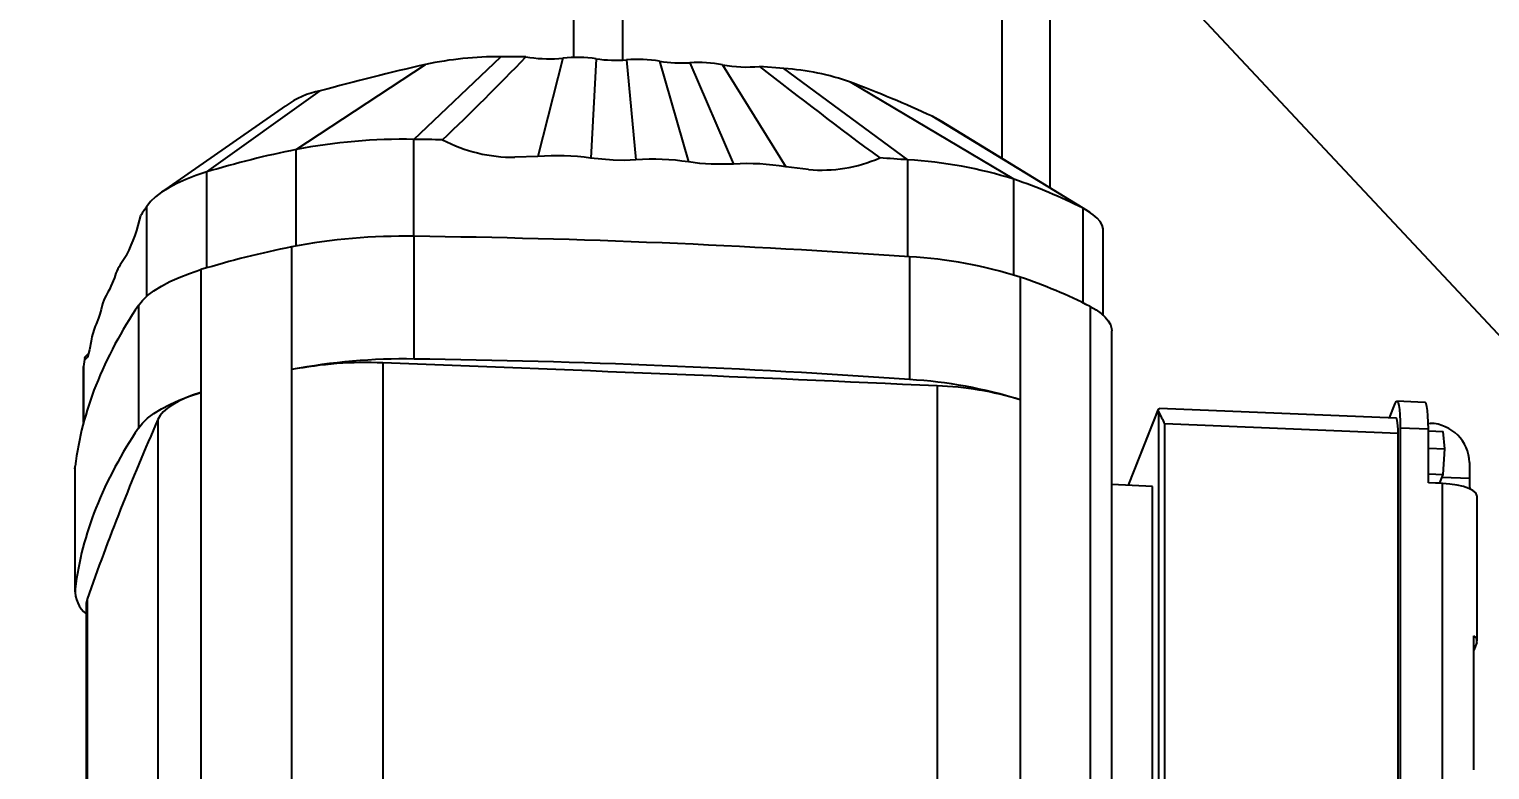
# Model space of a CAD drawing. Header units: feet. Extents: x 0.3 to 98.5, y -18.6 to 31.5.
# Drawn here: x 50.2777 to 50.7664, y 5.3486 to 5.5964 of the extents above; entities that cross this region are included whole.
import ezdxf
from ezdxf import colors
from ezdxf.entities.mleader import LeaderData, LeaderLine
from ezdxf.math import Vec2, Vec3

# ---------------------------------------------------------------- set-up
doc = ezdxf.new("R2010")
doc.units = ezdxf.units.FT
doc.header["$MEASUREMENT"] = 0
doc.layers.add('G-ANNO-TEXT', color=1, linetype='Continuous')
doc.styles.add('NEI-A', font='arial.ttf')

msp = doc.modelspace()

# ---------------------------------------------------------------- linework, layer by layer
for p, q in [((50.4599405983282, 5.586911176933995), (50.4599405983282, 6.140817987176222)), ((50.60309972655814, 6.140817987176222), (50.60309972655814, 5.553208377279431)), ((50.47619774137858, 6.136100432745936), (50.47619774137858, 5.586080023745001)), ((50.61935684085834, 5.543241543991707), (50.61935684085834, 6.138117106595484))]:
    msp.add_line(p, q)

# ---------------------------------------------------------------- next in the draw order: leaders
at = {"layer": 'G-ANNO-TEXT'}
ml = msp.add_multileader_mtext('Standard', dxfattribs=at)
ml.set_content('MOTOR PIERS TO BE BONDED TO GEAR RACK', color=256, style='NEI-A')
ml.set_leader_properties()
ml.build(insert=Vec2(0, 0))
ml.multileader.update_dxf_attribs({"dogleg_length": 0.2077561439778138, "arrow_head_size": 0.1731301199815115})
ctx = ml.context
ctx.base_point, ctx.char_height, ctx.arrow_head_size, ctx.landing_gap_size, ctx.plane_origin = Vec3(50.98341791876215, 5.487408972526907), 0.1, 0.1731301199815115, 0.06925204799260462, Vec3(51.13432622189447, 7.328582803145528)
notes = []
notes.append((ctx, [(0, (1, 1, 0), (50.77566177478434, 5.487408972526907), (1, 0), 0.2077561439778138, [(0, [(50.2776898710671, 6.019574078468606)], 0, [])])]))
ctx.mtext.insert, ctx.mtext.width, ctx.mtext.line_spacing_style, ctx.mtext.flow_direction = Vec3(51.05266996675476, 5.538261632827044), 1.692882673942701, 2, 5
ctx.mtext.has_bg_fill, ctx.mtext.bg_color, ctx.mtext.bg_scale_factor, ctx.mtext.bg_transparency, ctx.mtext.use_window_bg_color = 1, -1073741824, 1.5, 0, 1
for ctx, leaders in notes:
    for number, flags, end, landing, length, lines in leaders:
        leader = LeaderData()
        leader.index, (leader.has_last_leader_line, leader.has_dogleg_vector, leader.attachment_direction) = number, flags
        leader.last_leader_point, leader.dogleg_vector, leader.dogleg_length = Vec3(end), Vec3(landing), length
        for number, points, colour, breaks in lines:
            line = LeaderLine()
            line.index, line.vertices, line.color, line.breaks = number, Vec3.list(points), colors.encode_raw_color(colour), breaks
            leader.lines.append(line)
        ctx.leaders.append(leader)

# ---------------------------------------------------------------- next in the draw order: linework, layer by layer
for p, q in [((50.40640298238795, 5.559532511623177), (50.43548311756537, 5.587192070457904)), ((50.44390472812596, 5.587181332267479), (50.43548311756537, 5.587192070457904)), ((50.44390472812596, 5.587181332267479), (50.44519904376189, 5.586963512315362)), ((50.45628735957001, 5.586726587871844), (50.44792250185517, 5.553757843439682)), ((50.46739935977242, 5.586486048093802), (50.46556910637119, 5.553232226987241)), ((50.36699064950925, 5.556128546946237), (50.41034546515844, 5.584593487312937)), ((50.4776059134582, 5.586164234445578), (50.48071677441184, 5.552692819075775)), ((50.48865277726375, 5.585706213967484), (50.49829451650827, 5.551963963322551)), ((50.49878071072052, 5.585184777790511), (50.51337481138843, 5.551249915347052)), ((50.50972199813283, 5.584510969997682), (50.53086477920009, 5.550318724486059)), ((50.52210667083931, 5.583903063356372), (50.52205846254558, 5.583941383027341)), ((50.53021844076213, 5.583263958462476), (50.52205922730025, 5.583940818086402)), ((50.57168621566409, 5.552679254743131), (50.53021844076213, 5.583263958462476)), ((50.60719315924832, 5.546168722951217), (50.55253383222379, 5.578697757891849)), ((50.33709239934727, 5.548626803990141), (50.37505612014998, 5.575739041427688)), ((50.36348382389311, 5.570755964754646), (50.32195186135005, 5.541826333869212)), ((50.63031531512537, 5.536468541788132), (50.57982525800308, 5.567248459196863)), ((50.63275604399608, 5.535026881504487), (50.58287680734535, 5.565606497880337)), ((50.40640298238795, 5.527090740651721), (50.40640298238795, 5.559532511623177)), ((50.36699064950925, 5.523843556430004), (50.36699064950925, 5.556128546946237)), ((50.44792250185517, 5.553757843439682), (50.44018600796882, 5.553528153977746)), ((50.47305279421727, 5.552543046475749), (50.46552932187879, 5.553238103523045)), ((50.57168621566409, 5.520258395211584), (50.57168621566409, 5.552679254743131)), ((50.33709239934727, 5.516523122141072), (50.33709239934727, 5.548626803990141)), ((50.51337481138843, 5.551249915347052), (50.50588519525623, 5.551181981558152)), ((50.53843629883133, 5.549455582414668), (50.53086477920009, 5.550318724486059)), ((50.60719315924832, 5.51411828211403), (50.60719315924832, 5.546168722951217)), ((50.31702579483687, 5.507025388211444), (50.31702579483687, 5.537106856052207)), ((50.63031531512537, 5.50481124090874), (50.63031531512537, 5.536468541788132)), ((50.63710399623698, 5.500680116738916), (50.63710399623698, 5.528797696051738)), ((50.36548150681445, 5.523545480363904), (50.36548150681445, 5.199936314700585)), ((50.40651352681147, 5.486010309672238), (50.40651352681147, 5.527089383643451)), ((50.31037496506517, 5.520937628162466), (50.30903299313889, 5.518908859114225)), ((50.57229409786776, 5.520215328886692), (50.57229409786776, 5.479136367041162)), ((50.30617496122566, 5.513238296752517), (50.3050537446444, 5.510376678254948)), ((50.3351381234404, 5.51593194378918), (50.3351381234404, 5.192322834188703)), ((50.60926021634234, 5.513437354340322), (50.60926021634234, 5.189828244739839)), ((50.31424686040556, 5.503938602654491), (50.31424686040556, 5.462859528683277)), ((50.63272665556703, 5.503592713609583), (50.63272665556703, 5.179983547946259)), ((50.3008585650843, 5.499724396228467), (50.30006128247666, 5.497719929703296)), ((50.63994863631861, 5.171823030663932), (50.63994863631861, 5.495432194889744)), ((50.29843286105515, 5.491998841783749), (50.29782220733459, 5.489061036759498)), ((50.29632495571224, 5.486599001133976), (50.29746107063428, 5.487765870118393)), ((50.39598831768421, 5.484711187007035), (50.39598831768421, 5.202181040689593)), ((50.29590237988761, 5.483481921517454), (50.29585010631912, 5.48260917113752)), ((50.29585010631912, 5.48260917113752), (50.29585010631912, 5.464629786218978)), ((50.29590237988761, 5.46482578910067), (50.29590237988761, 5.483481921517454)), ((50.58147394254807, 5.47702010833487), (50.58147394254807, 5.194490016642758)), ((50.65547858393838, 5.469266633157536), (50.64543355448673, 5.443765834413048)), ((50.73510165356026, 5.466205846383987), (50.65589989475531, 5.469489878267709)), ((50.73286319942197, 5.466298647636899), (50.73478740839565, 5.471183496461466)), ((50.74474299030232, 5.471500222766197), (50.73533733024617, 5.471890197329706)), ((50.32076952764643, 5.465837913142268), (50.32076952764643, 5.183307765387321)), ((50.6455573872412, 5.443759277935603), (50.65547547891947, 5.468937923779796)), ((50.65556064843838, 5.468518674350426), (50.65556064843838, 5.281436144007055)), ((50.65768219286438, 5.286714525229304), (50.65768219286438, 5.464304919302153)), ((50.73574900400439, 5.461067908329918), (50.65768219286438, 5.464304919302153)), ((50.74585283906434, 5.46452183649877), (50.74649171970687, 5.464495386337619)), ((50.73574900400439, 5.28347751713209), (50.73574900400439, 5.461067908329918)), ((50.73647023089863, 5.462898864672939), (50.73647023089863, 5.28530847347511)), ((50.74587589670482, 5.462508891546941), (50.73647023089863, 5.462898864672939)), ((50.74587589670482, 5.444570423877696), (50.74587589670482, 5.462508891546941)), ((50.74587589670482, 5.46194642455748), (50.75085134451887, 5.461740133425605)), ((50.75140657940178, 5.455974281483327), (50.75085134451887, 5.461740133425605)), ((50.74587589670482, 5.456203631693196), (50.75140657940178, 5.455974281483327)), ((50.75085134451887, 5.447389427428126), (50.75140657940178, 5.455974281483327)), ((50.29300546048745, 5.449243782101208), (50.29305988456905, 5.450152253136279)), ((50.29305988456905, 5.409073291290747), (50.29305988456905, 5.450152253136279)), ((50.75965961618529, 5.451392483942668), (50.75965961618529, 5.446010954279458)), ((50.29300546048745, 5.449243782101208), (50.29300546048745, 5.408164708129997)), ((50.74587589670482, 5.447595718560001), (50.75085134451887, 5.447389427428126)), ((50.74587589670482, 5.444730708979272), (50.74974093225344, 5.444570537440891)), ((50.75057870085773, 5.444375437314696), (50.74587589670482, 5.444570423877696)), ((50.74974093225344, 5.444570537440891), (50.75085134451887, 5.447389427428126)), ((50.75965961618529, 5.446010954279458), (50.75045865737633, 5.446392451853821)), ((50.65351716073796, 5.443337202364011), (50.63994863631861, 5.444056789060758)), ((50.65351716073796, 5.29086062824039), (50.65351716073796, 5.443337202364011)), ((50.75057870085773, 5.302661922517492), (50.75057870085773, 5.444375437314696)), ((50.76217082323542, 5.391669484879051), (50.76217082323542, 5.44010324322287)), ((50.29706422046639, 5.405658474860195), (50.29706422046639, 5.123128383168085)), ((50.2967608946183, 5.403921338963793), (50.2967608946183, 5.121391135145998)), ((50.76104944565316, 5.348555988137649), (50.76104944565316, 5.393401986247216)), ((50.76206371733284, 5.391123520490135), (50.76104944565316, 5.388548447800913))]:
    msp.add_line(p, q)
at = {"flags": 128}
for points in [[(50.58287335732434, 5.565608307703863), (50.58287070080814, 5.565610341778756), (50.57982525800308, 5.567248459196863)], [(50.48071677441184, 5.552692819075775), (50.47689969415539, 5.552510039837152), (50.47305279421727, 5.552543046475749)], [(50.33709239934727, 5.548626803990141), (50.33346837076704, 5.547428847441319), (50.33013024542875, 5.54614634237736), (50.32709667644603, 5.544786631593009), (50.32438461492217, 5.543357180071247), (50.32200920644945, 5.541866009110944), (50.31998372785875, 5.540321372887394), (50.31831949521904, 5.538732087641806), (50.31702579483687, 5.537106856052207)], [(50.50588519525623, 5.551181981558152), (50.50209097138904, 5.551466040476345), (50.49829451650827, 5.551963963322551)], [(50.63710399623698, 5.528797696051738), (50.63703679557754, 5.529591323074593), (50.63667434786924, 5.530800581317278), (50.63600028276234, 5.531995596723183), (50.63501935553582, 5.533168117992043), (50.6337385467322, 5.534309781697891), (50.63216681490606, 5.535412447228632), (50.63031531512537, 5.536468541788132)], [(50.31424686040556, 5.503938602654491), (50.31559372561165, 5.505630638151105), (50.31732635491809, 5.50728525960727), (50.31943507676597, 5.50889330721717), (50.32190809783343, 5.51044574480075), (50.32473162378641, 5.511933976055643), (50.32788984777862, 5.513349637555885), (50.33136515170271, 5.514684705127591), (50.3351381234404, 5.51593194378918)], [(50.30397987385158, 5.508347457828956), (50.30338950625465, 5.507311484079546), (50.30281546300716, 5.506011795035892)], [(50.3050537446444, 5.510376678254948), (50.30450912432617, 5.509252989158616), (50.30397987385158, 5.508347457828956)], [(50.30281546300716, 5.506011795035892), (50.30226414389812, 5.504455742117779), (50.30173341566452, 5.502644455207102)], [(50.63272665556703, 5.503592713609583), (50.63469633006773, 5.502469248764612), (50.63636835975494, 5.501296161117308), (50.63773095130684, 5.500081589842251), (50.6387744676647, 5.498834239054981), (50.63949157178384, 5.497562923559197), (50.63987716338313, 5.49627657459682), (50.63994863631861, 5.495432194889744)], [(50.30173341566452, 5.502644455207102), (50.30128977171152, 5.501079358921391), (50.3008585650843, 5.499724396228467)], [(50.29782220733459, 5.489061036759498), (50.29714903348312, 5.486646927675981), (50.2965749039851, 5.48596746903622), (50.29632495571224, 5.486599001133976)], [(50.31424686040556, 5.462859528683277), (50.31559372561165, 5.464551564179891), (50.31732635491809, 5.46620629776174), (50.31943507676597, 5.467814346809147), (50.32190809783343, 5.469366781517712), (50.32473162378641, 5.470855014210111), (50.32788984777862, 5.472270675710359), (50.33136515170271, 5.473605743282066), (50.3351381234404, 5.474852983381162)], [(50.3351381234404, 5.474852983381162), (50.33236091401962, 5.473926313485212), (50.32983326186931, 5.472927414524188), (50.32757302084828, 5.471863068664417), (50.32559616455383, 5.470740960827717), (50.32391661957081, 5.469569003062292), (50.32254625397153, 5.46835544954344), (50.32149475656504, 5.467108775822792), (50.32076952764643, 5.465837913142268)], [(50.65547547891947, 5.468937923779796), (50.65552701648347, 5.469357062521), (50.65589681848656, 5.469426239754977)], [(50.73478740839565, 5.471183496461466), (50.73511571814596, 5.47177569256956), (50.73543137781917, 5.471862615849156), (50.73572232959187, 5.471440878092123), (50.73597733789556, 5.470526644084442), (50.73618662192068, 5.469155066665289), (50.73634216036834, 5.467378932593784), (50.73643790420167, 5.465266516348406), (50.73647023089863, 5.462898864672939)], [(50.74587589670482, 5.462508891546941), (50.74584356425782, 5.464876541784895), (50.74574776867416, 5.46698895803028), (50.74559229347689, 5.468765092101785), (50.74538300370175, 5.470136670958444), (50.74512798964803, 5.471050791402932), (50.74483703787532, 5.471472641285651), (50.74474299030232, 5.471500222766197)], [(50.73574900400439, 5.461067908329918), (50.73573052339179, 5.462420835510438), (50.73567581755849, 5.463627947552547), (50.73558696801715, 5.464642896298857), (50.73546737303849, 5.465426575761102), (50.73532162115047, 5.465949028256768), (50.73515539913771, 5.466190020850069), (50.73510165356026, 5.466205846383987)], [(50.75965961618529, 5.446010954279458), (50.7596920003826, 5.443643302603997), (50.75973020361537, 5.442591956135926)], [(50.76217082323542, 5.44010324322287), (50.76213905429184, 5.440401205725777), (50.76170539239966, 5.441233715923035), (50.76077951600854, 5.442022706980145), (50.75939692008475, 5.442738110526408), (50.75761078095231, 5.443352123704924), (50.75548977702959, 5.443841342435602), (50.75311534031279, 5.444186780102758), (50.75057870085773, 5.444375437314696)], [(50.29706422046639, 5.405658474860195), (50.29678100824084, 5.404369299755595), (50.2967608946183, 5.403921338963793)]]:
    msp.add_lwpolyline(points, dxfattribs=at)
for centre, radius, start, end in [((50.43487762737628, 5.470164253876495), 0.1170293825823054, 89.70355928950228, 102.100317281793), ((49.80962042785289, 6.196046663982143), 0.8792232677873483, 313.6054424571952, 316.1713764791774), ((50.45172018724345, 5.632569427867397), 0.0460697843577714, 261.8624883990684, 275.6894138302608), ((50.4608612364374, 5.541244336885763), 0.04571165701786618, 81.7791632869208, 95.74258464070546), ((50.47394533190526, 5.632079762071495), 0.04606126781346798, 261.8274350732252, 274.555500054777), ((50.48128752863929, 5.541507615177345), 0.04480807696152166, 80.54173765609218, 94.71575899247422), ((50.57804999218686, 4.841458019464067), 0.7618235582115768, 102.7170008061324, 105.4535970578501), ((50.4960313487194, 5.630403250231963), 0.04530195738374027, 260.6236337854597, 273.47661288732), ((50.50159930889348, 5.54178720631832), 0.04348903782822759, 79.23787027378634, 93.71895066430831), ((50.51792503836174, 5.628247161032993), 0.04449882620056759, 259.3746984186173, 275.3279650029031), ((51.62277672092491, 6.988579600358962), 1.784542163150453, 231.9186220600323, 233.5395665342438), ((50.52400987493502, 5.496110539460215), 0.08737427987659085, 70.94612197277442, 85.92529100450179), ((50.41084988698174, 5.202717392457439), 0.4017904608069937, 65.13030766488096, 69.35165054181611), ((50.38005053157958, 5.54842959791362), 0.02776238192153913, 100.3638480141984, 126.3550226362891), ((50.40296005691114, 5.36952891604504), 0.1900347861498283, 88.96189468247441, 100.9106514021629), ((50.369943309749, 2.665752218038222), 2.894009969083934, 89.08792119691495, 89.27815007766984), ((50.43992248961327, 5.605181874439923), 0.05165439162293445, 242.4240840526012, 270.2923013479374), ((50.42946230763221, 5.243816644739093), 0.3184987160844889, 101.3115688846949, 106.858948447414), ((50.45454304044235, 5.479550509001916), 0.07450208106734944, 81.52008348150125, 95.09824664137955), ((50.48646682669535, 5.479041560463534), 0.07387537440036403, 80.78711092653462, 94.4641042752719), ((50.54280046042099, 5.597904919040902), 0.0486454949072278, 264.8528615969574, 293.6072201476431), ((50.37887817993675, 2.836290067641821), 2.723223301431568, 85.93998132171599, 86.1383325943684), ((50.56365381347483, 5.408793766275178), 0.1441095196791378, 72.41461220526433, 86.80477964191196), ((50.51825299735991, 5.478156595571681), 0.07325592298313184, 80.08653400838352, 93.8182073135852), ((50.55263128381753, 5.383702483588261), 0.1713834214789355, 63.0459225113926, 71.43613899004085), ((50.26328504740898, 5.544987829631353), 0.05287601365883848, 332.9452692105476, 348.0677479382753), ((50.44974318144808, 5.447618540449048), 0.1600689358072686, 146.0091077638671, 147.316494591296), ((50.42888013383516, 5.206600470178484), 0.3232236462661029, 101.3116054596089, 106.8592811979699), ((50.40293050173106, 5.329264009659331), 0.1978578208689981, 88.96236646966477, 100.9103151347633), ((50.37121319348606, 2.673266826697704), 2.85404087283954, 85.9598896019673, 89.29131629314293), ((50.32514888657867, 5.507230737775084), 0.01990227591795778, 144.0716481014786, 162.4310759634744), ((50.56393204041999, 5.370416862330059), 0.1500316771984204, 72.41477767471362, 86.80494873665192), ((50.55387802941361, 5.34853364062649), 0.1739552291504545, 63.04634466994385, 71.43559928480408), ((50.42930755118931, 5.425442601712039), 0.1392859824320338, 145.6976484987952, 158.1875115244011), ((50.32045162545952, 5.488823846376862), 0.02224649681199591, 156.4288851072697, 171.7947902386484), ((50.39721345464865, 5.471334513944077), 0.1020367203238119, 171.3963703170981, 173.1627574518303), ((50.40292890897137, 5.288203353050328), 0.1978394337066562, 88.96180929109309, 100.9108724787505), ((50.39039824862543, 5.352263110474148), 0.132565990744353, 87.58322244631097, 100.8335940363855), ((49.65035104121749, -14.73833264485443), 20.23678523795892, 87.36280971878726, 87.88842240816986), ((50.37122189328907, 2.632350783469795), 2.853877745273391, 85.95983332388349, 89.29145055924567), ((50.56393014290845, 5.329327569109079), 0.150042099856029, 72.41528012489056, 86.80444614980905), ((50.40136207042503, 5.436796577763753), 0.1091225748229992, 158.2701448198887, 172.9698576077995), ((50.57842838474231, 5.373725702739927), 0.1033392926156275, 72.64114791735737, 88.31116237052994), ((51.12071411974296, 5.115627749968747), 0.8732459593242893, 156.3565319663053, 158.4928408238895), ((50.64989169464897, 5.467585276913486), 0.005745282098614097, 9.34989536884206, 13.61733259559852), ((50.7452752767954, 5.511047291903319), 0.09928442471290327, 205.3629784057838, 208.0857578334442), ((50.74614613685132, 5.450980029617194), 0.0135197737868153, 1.748222158251338, 88.53528419807509), ((50.42930169765364, 5.384366427195994), 0.1392795130904032, 145.6972773322868, 158.1876815901963), ((50.40136315718166, 5.395717337041519), 0.1091236949093751, 158.2702205534854, 172.9697817322482), ((51.08943919619328, 5.127954820261765), 0.8396293381303283, 158.4930335339842, 160.6859673470503), ((50.30313132968164, 5.408534826385027), 0.01008582346933159, 176.9396184530687, 230.8300912522719), ((50.76016330200413, 5.391642525839799), 0.001970013851108536, 344.7249605148354, 63.26804303714501)]:
    msp.add_arc(centre, radius, start, end)

doc.saveas('drawing.dxf')
